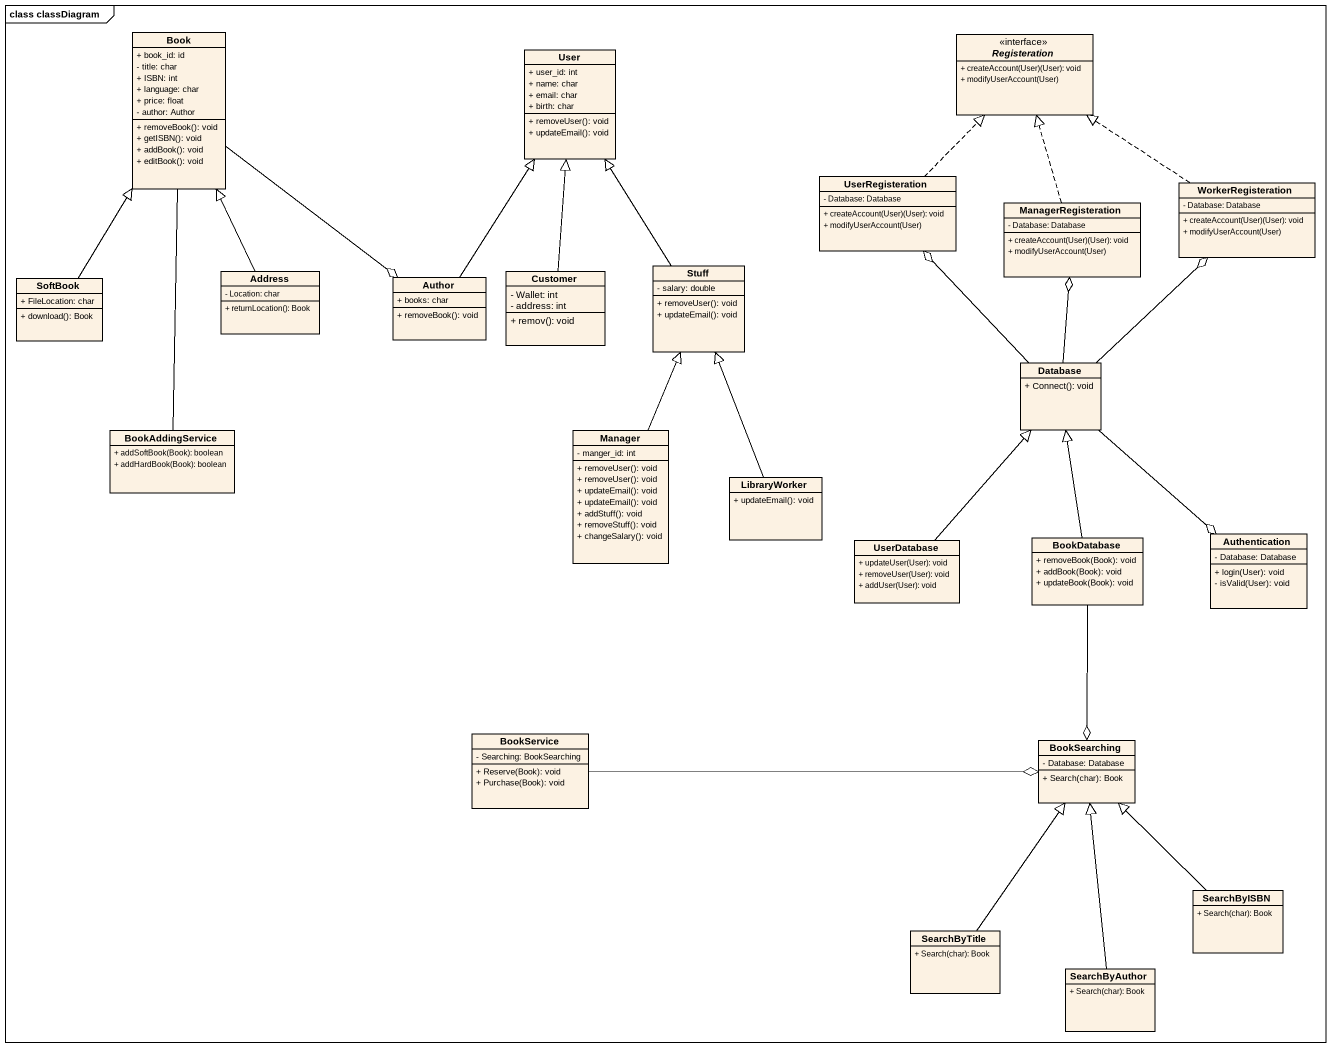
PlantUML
@startuml
mainframe class classDiagram
hide circle
hide empty members
skinparam classAttributeIconSize 0
class Book {
  + book_id: id
  - title: char
  + ISBN: int
  + language: char
  + price: float
  - author: Author
  + removeBook(): void
  + getISBN(): void
  + addBook(): void
  + editBook(): void
}
class User {
  + user_id: int
  + name: char
  + email: char
  + birth: char
  + removeUser(): void
  + updateEmail(): void
}
interface Registeration {
  + createAccount(User)(User): void
  + modifyUserAccount(User)
}
class UserRegisteration {
  - Database: Database
  + createAccount(User)(User): void
  + modifyUserAccount(User)
}
class WorkerRegisteration {
  - Database: Database
  + createAccount(User)(User): void
  + modifyUserAccount(User)
}
class ManagerRegisteration {
  - Database: Database
  + createAccount(User)(User): void
  + modifyUserAccount(User)
}
class Address {
  - Location: char
  + returnLocation(): Book
}
class Customer {
  - Wallet: int
  - address: int
  + remov(): void
}
class Stuff {
  - salary: double
  + removeUser(): void
  + updateEmail(): void
}
class SoftBook {
  + FileLocation: char
  + download(): Book
}
class Author {
  + books: char
  + removeBook(): void
}
class "Database" as Database_ {
  + Connect(): void
}
class BookAddingService {
  + addSoftBook(Book): boolean
  + addHardBook(Book): boolean
}
class Manager {
  - manger_id: int
  + removeUser(): void
  + removeUser(): void
  + updateEmail(): void
  + updateEmail(): void
  + addStuff(): void
  + removeStuff(): void
  + changeSalary(): void
}
class LibraryWorker {
  + updateEmail(): void
}
class UserDatabase {
  + updateUser(User): void
  + removeUser(User): void
  + addUser(User): void
}
class BookDatabase {
  + removeBook(Book): void
  + addBook(Book): void
  + updateBook(Book): void
}
class Authentication {
  - Database: Database
  + login(User): void
  - isValid(User): void
}
class BookService {
  - Searching: BookSearching
  + Reserve(Book): void
  + Purchase(Book): void
}
class BookSearching {
  - Database: Database
  + Search(char): Book
}
class SearchByISBN {
  + Search(char): Book
}
class SearchByTitle {
  + Search(char): Book
}
class SearchByAuthor {
  + Search(char): Book
}
Book --o Author
UserRegisteration .up.|> Registeration
WorkerRegisteration .up.|> Registeration
ManagerRegisteration .up.|> Registeration
Address -up-|> Book
Customer -up-|> User
Stuff -up-|> User
SoftBook -up-|> Book
Author -up-|> User
Database_ -up-o UserRegisteration
Database_ -up-o WorkerRegisteration
Database_ -up-o ManagerRegisteration
Database_ --o Authentication
BookAddingService -up- Book
Manager -up-|> Stuff
LibraryWorker -up-|> Stuff
UserDatabase -up-|> Database_
BookDatabase -up-|> Database_
BookDatabase --o BookSearching
BookService -right-o BookSearching
SearchByISBN -up-|> BookSearching
SearchByTitle -up-|> BookSearching
SearchByAuthor -up-|> BookSearching
@enduml
